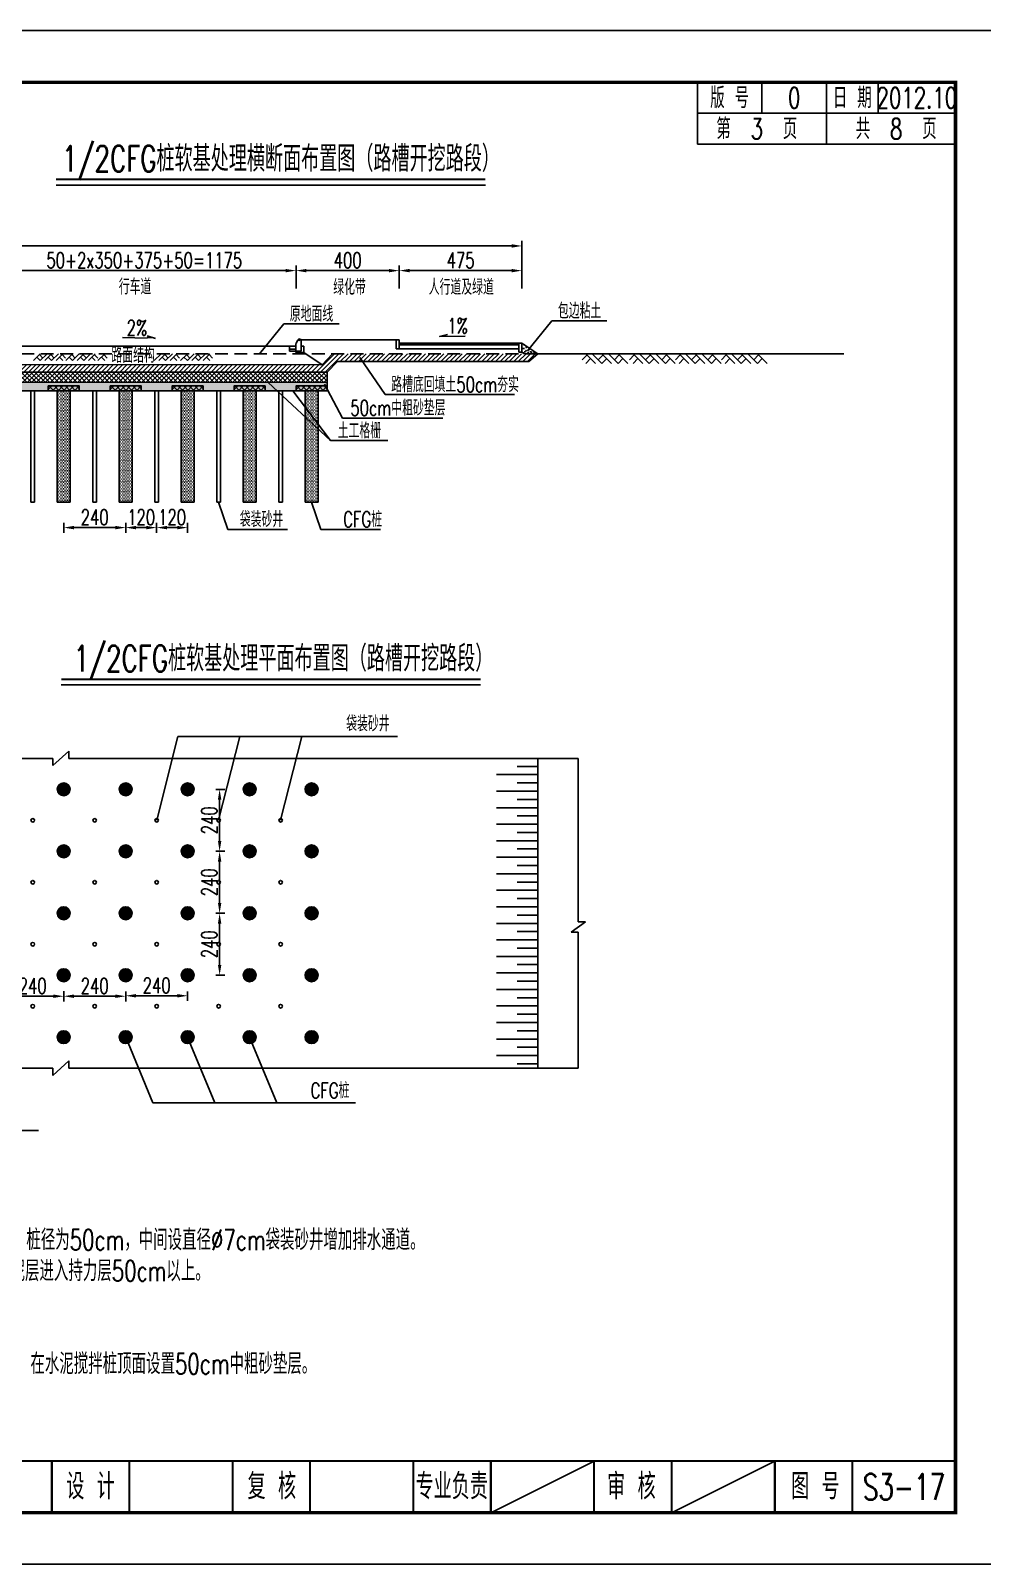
# Model space of a CAD drawing. Extents: x 216 to 3576, y 696 to 993.
# Drawn here: x 1286.9 to 1471.2, y 695.5 to 992.5 of the extents above; entities that cross this region are included whole.
import ezdxf
from ezdxf.enums import TextEntityAlignment as Align

# ---------------------------------------------------------------- set-up
doc = ezdxf.new("R2010")
doc.units = 0
doc.header["$LTSCALE"] = 5
doc.header["$PDMODE"] = 32
doc.header["$PDSIZE"] = 0.3
for name, pattern in [('DASHED', [19.05, 12.7, -6.35]), ('HIDDEN', [0.375, 0.25, -0.125]), ('RICAD_LTYPE1', [0])]:
    doc.linetypes.add(name, pattern=pattern)
doc.layers.get('0').update_dxf_attribs({"linetype": 'CONTINUOUS'})
doc.layers.get('DEFPOINTS').update_dxf_attribs({"linetype": 'RICAD_LTYPE1'})
for name, color, linetype in [('YOLLOW', 2, 'CONTINUOUS'), ('图框', 7, 'CONTINUOUS'), ('填充', 8, 'CONTINUOUS'), ('尺寸标注', 4, 'CONTINUOUS'), ('文字', 7, 'CONTINUOUS'), ('次轮廓', 7, 'CONTINUOUS'), ('示坡线', 100, 'CONTINUOUS'), ('结构', 7, 'CONTINUOUS'), ('绿化', 3, 'CONTINUOUS'), ('道路结构', 7, 'CONTINUOUS'), ('页码', 3, 'CONTINUOUS')]:
    doc.layers.add(name, color=color, linetype=linetype)
doc.layers.add('标注', color=4, linetype='CONTINUOUS', lineweight=15)
doc.styles.get("Standard").update_dxf_attribs({"font": 'simplex1.shx', "width": 0.7, "bigfont": 'hztxt.shx'})
doc.dimstyles.new('比例1：200', dxfattribs={"dimtxt": 3, "dimasz": 2, "dimexe": 1, "dimexo": 1, "dimgap": 0.5, "dimtad": 1, "dimlfac": 20, "dimzin": 13, "dimdsep": 46, "dimtxsty": 'Standard', "dimcen": -0.09, "dimclrd": 256, "dimclre": 256, "dimclrt": 7, "dimaunit": 1, "dimadec": 0, "dimazin": 0, "dimtfac": 0.0005, "dimtix": 1, "dimtmove": 2, "dimatfit": 3, "dimfxl": 0, "dimtolj": 1, "dimtzin": 13, "dimarcsym": 0})
pattern_1 = [(180, (2552.30475, 298.19584), (-0.15625, 0.3125), [0, -0.3125])]

# ---------------------------------------------------------------- blocks, each defined once
blk = doc.blocks.new('*D127')
at = {"layer": 'DEFPOINTS', "color": 0}
for p in [(1338.27, 946.06), (1279.52, 941.61), (1338.27, 941.61)]:
    blk.add_point(p, dxfattribs=at)
at = {"layer": '标注', "lineweight": -2}
for p, q in [((1279.52, 942.61), (1279.52, 947.06)), ((1281.52, 946.06), (1336.27, 946.06)), ((1338.27, 942.61), (1338.27, 947.06))]:
    blk.add_line(p, q, dxfattribs=at)
at = {"layer": '标注'}
for points in [[(1281.52, 946.39), (1281.52, 945.73), (1279.52, 946.06)], [(1336.27, 946.39), (1336.27, 945.73), (1338.27, 946.06)]]:
    blk.add_solid(points, dxfattribs=at)
at = {"layer": '标注', "color": 7, "insert": (1308.89, 948.06), "char_height": 3, "attachment_point": 5}
blk.add_mtext('\\A1;50+2x350+375+50=1175', dxfattribs=at)
blk = doc.blocks.new('*D128')
at = {"layer": 'DEFPOINTS', "color": 0}
for p in [(1382.02, 950.84), (1157.02, 941.61), (1382.02, 941.61)]:
    blk.add_point(p, dxfattribs=at)
at = {"layer": '标注', "lineweight": -2}
for p, q in [((1157.02, 944.84), (1157.02, 951.84)), ((1159.02, 950.84), (1380.02, 950.84)), ((1382.02, 944.84), (1382.02, 951.84))]:
    blk.add_line(p, q, dxfattribs=at)
at = {"layer": '标注'}
for points in [[(1159.02, 951.17), (1159.02, 950.51), (1157.02, 950.84)], [(1380.02, 951.17), (1380.02, 950.51), (1382.02, 950.84)]]:
    blk.add_solid(points, dxfattribs=at)
at = {"layer": '标注', "color": 7, "insert": (1269.52, 952.84), "char_height": 3, "attachment_point": 5}
blk.add_mtext('\\A1;道路总宽45m', dxfattribs=at)
blk = doc.blocks.new('*D129')
at = {"layer": 'DEFPOINTS', "color": 0}
for p in [(1358.27, 946.06), (1358.27, 941.61), (1382.02, 941.61)]:
    blk.add_point(p, dxfattribs=at)
at = {"layer": '标注', "lineweight": -2}
for p, q in [((1358.27, 942.61), (1358.27, 947.06)), ((1380.02, 946.06), (1360.27, 946.06)), ((1382.02, 942.61), (1382.02, 947.06))]:
    blk.add_line(p, q, dxfattribs=at)
at = {"layer": '标注'}
for points in [[(1360.27, 946.39), (1360.27, 945.73), (1358.27, 946.06)], [(1380.02, 946.39), (1380.02, 945.73), (1382.02, 946.06)]]:
    blk.add_solid(points, dxfattribs=at)
at = {"layer": '标注', "color": 7, "insert": (1370.14, 948.06), "char_height": 3, "attachment_point": 5}
blk.add_mtext('\\A1;475', dxfattribs=at)
blk = doc.blocks.new('*D130')
at = {"layer": 'DEFPOINTS', "color": 0}
for p in [(1338.27, 946.06), (1338.27, 941.61), (1358.27, 941.61)]:
    blk.add_point(p, dxfattribs=at)
at = {"layer": '标注', "lineweight": -2}
for p, q in [((1338.27, 942.61), (1338.27, 947.06)), ((1356.27, 946.06), (1340.27, 946.06)), ((1358.27, 942.61), (1358.27, 947.06))]:
    blk.add_line(p, q, dxfattribs=at)
at = {"layer": '标注'}
for points in [[(1340.27, 946.39), (1340.27, 945.73), (1338.27, 946.06)], [(1356.27, 946.39), (1356.27, 945.73), (1358.27, 946.06)]]:
    blk.add_solid(points, dxfattribs=at)
at = {"layer": '标注', "color": 7, "insert": (1348.27, 948.06), "char_height": 3, "attachment_point": 5}
blk.add_mtext('\\A1;400', dxfattribs=at)
blk = doc.blocks.new('*D131')
at = {"layer": 'DEFPOINTS', "color": 0}
for p in [(1321.72, 845.61), (1321.72, 833.61), (1323.48, 833.61)]:
    blk.add_point(p, dxfattribs=at)
at = {"layer": '尺寸标注', "lineweight": -2}
for p, q in [((1322.72, 845.61), (1324.48, 845.61)), ((1323.48, 843.61), (1323.48, 835.61)), ((1322.72, 833.61), (1324.48, 833.61))]:
    blk.add_line(p, q, dxfattribs=at)
at = {"layer": '尺寸标注'}
for points in [[(1323.15, 843.61), (1323.81, 843.61), (1323.48, 845.61)], [(1323.15, 835.61), (1323.81, 835.61), (1323.48, 833.61)]]:
    blk.add_solid(points, dxfattribs=at)
at = {"layer": '尺寸标注', "color": 7, "insert": (1321.48, 839.61), "char_height": 3, "attachment_point": 5, "rotation": 90}
blk.add_mtext('\\A1;240', dxfattribs=at)
blk = doc.blocks.new('*D132')
at = {"layer": 'DEFPOINTS', "color": 0}
for p in [(1321.72, 833.61), (1321.72, 821.61), (1323.48, 821.61)]:
    blk.add_point(p, dxfattribs=at)
at = {"layer": '尺寸标注', "lineweight": -2}
for p, q in [((1322.72, 833.61), (1324.48, 833.61)), ((1323.48, 831.61), (1323.48, 823.61)), ((1322.72, 821.61), (1324.48, 821.61))]:
    blk.add_line(p, q, dxfattribs=at)
at = {"layer": '尺寸标注'}
for points in [[(1323.15, 831.61), (1323.81, 831.61), (1323.48, 833.61)], [(1323.15, 823.61), (1323.81, 823.61), (1323.48, 821.61)]]:
    blk.add_solid(points, dxfattribs=at)
at = {"layer": '尺寸标注', "color": 7, "insert": (1321.48, 827.61), "char_height": 3, "attachment_point": 5, "rotation": 90}
blk.add_mtext('\\A1;240', dxfattribs=at)
blk = doc.blocks.new('*D133')
at = {"layer": 'DEFPOINTS', "color": 0}
for p in [(1321.72, 821.61), (1321.72, 809.61), (1323.48, 809.61)]:
    blk.add_point(p, dxfattribs=at)
at = {"layer": '尺寸标注', "lineweight": -2}
for p, q in [((1322.72, 821.61), (1324.48, 821.61)), ((1323.48, 819.61), (1323.48, 811.61)), ((1322.72, 809.61), (1324.48, 809.61))]:
    blk.add_line(p, q, dxfattribs=at)
at = {"layer": '尺寸标注'}
for points in [[(1323.15, 819.61), (1323.81, 819.61), (1323.48, 821.61)], [(1323.15, 811.61), (1323.81, 811.61), (1323.48, 809.61)]]:
    blk.add_solid(points, dxfattribs=at)
at = {"layer": '尺寸标注', "color": 7, "insert": (1321.48, 815.61), "char_height": 3, "attachment_point": 5, "rotation": 90}
blk.add_mtext('\\A1;240', dxfattribs=at)
blk = doc.blocks.new('*D119')
at = {"layer": 'DEFPOINTS', "color": 0}
for p in [(1281.29, 807.44), (1293.29, 805.54), (1293.29, 805.54)]:
    blk.add_point(p, dxfattribs=at)
at = {"layer": '尺寸标注', "lineweight": -2}
for p, q in [((1281.29, 806.44), (1281.29, 804.54)), ((1283.29, 805.54), (1291.29, 805.54)), ((1293.29, 805.54), (1293.29, 806.54))]:
    blk.add_line(p, q, dxfattribs=at)
at = {"layer": '尺寸标注'}
for points in [[(1283.29, 805.88), (1283.29, 805.21), (1281.29, 805.54)], [(1291.29, 805.88), (1291.29, 805.21), (1293.29, 805.54)]]:
    blk.add_solid(points, dxfattribs=at)
at = {"layer": '尺寸标注', "color": 7, "insert": (1287.29, 807.54), "char_height": 3, "attachment_point": 5}
blk.add_mtext('\\A1;240', dxfattribs=at)
blk = doc.blocks.new('*D120')
at = {"layer": 'DEFPOINTS', "color": 0}
for p in [(1293.29, 807.44), (1305.29, 807.44), (1305.29, 805.54)]:
    blk.add_point(p, dxfattribs=at)
at = {"layer": '尺寸标注', "lineweight": -2}
for p, q in [((1293.29, 806.44), (1293.29, 804.54)), ((1295.29, 805.54), (1303.29, 805.54)), ((1305.29, 806.44), (1305.29, 804.54))]:
    blk.add_line(p, q, dxfattribs=at)
at = {"layer": '尺寸标注'}
for points in [[(1295.29, 805.88), (1295.29, 805.21), (1293.29, 805.54)], [(1303.29, 805.88), (1303.29, 805.21), (1305.29, 805.54)]]:
    blk.add_solid(points, dxfattribs=at)
at = {"layer": '尺寸标注', "color": 7, "insert": (1299.29, 807.54), "char_height": 3, "attachment_point": 5}
blk.add_mtext('\\A1;240', dxfattribs=at)
blk = doc.blocks.new('*D121')
at = {"layer": 'DEFPOINTS', "color": 0}
for p in [(1305.29, 807.44), (1317.29, 807.44), (1317.29, 805.63)]:
    blk.add_point(p, dxfattribs=at)
at = {"layer": '尺寸标注', "lineweight": -2}
for p, q in [((1305.29, 806.44), (1305.29, 804.63)), ((1307.29, 805.63), (1315.29, 805.63)), ((1317.29, 806.44), (1317.29, 804.63))]:
    blk.add_line(p, q, dxfattribs=at)
at = {"layer": '尺寸标注'}
for points in [[(1307.29, 805.96), (1307.29, 805.3), (1305.29, 805.63)], [(1315.29, 805.96), (1315.29, 805.3), (1317.29, 805.63)]]:
    blk.add_solid(points, dxfattribs=at)
at = {"layer": '尺寸标注', "color": 7, "insert": (1311.29, 807.63), "char_height": 3, "attachment_point": 5}
blk.add_mtext('\\A1;240', dxfattribs=at)
blk = doc.blocks.new('series')
at = {"width": 0.75}
for tag, height, p in [('页码', 4, (-35, -19)), ('图名', 5, (-220, -282)), ('图号', 5, (-20, -282))]:
    blk.add_attdef(tag, text='', height=height, dxfattribs=at).set_placement(p, align=Align.MIDDLE_CENTER)
blk = doc.blocks.new('*D134')
at = {"layer": 'DEFPOINTS', "color": 0}
for p in [(1293.29, 898.24), (1305.29, 898.24), (1293.29, 896.3)]:
    blk.add_point(p, dxfattribs=at)
at = {"layer": '尺寸标注', "lineweight": -2}
for p, q in [((1293.29, 897.24), (1293.29, 895.3)), ((1305.29, 897.24), (1305.29, 895.3)), ((1303.29, 896.3), (1295.29, 896.3))]:
    blk.add_line(p, q, dxfattribs=at)
at = {"layer": '尺寸标注'}
for points in [[(1295.29, 896.63), (1295.29, 895.96), (1293.29, 896.3)], [(1303.29, 896.63), (1303.29, 895.96), (1305.29, 896.3)]]:
    blk.add_solid(points, dxfattribs=at)
at = {"layer": '尺寸标注', "color": 7, "insert": (1299.29, 898.3), "char_height": 3, "attachment_point": 5}
blk.add_mtext('\\A1;240', dxfattribs=at)
blk = doc.blocks.new('*D138')
at = {"layer": 'DEFPOINTS', "color": 0}
for p in [(1311.29, 898.24), (1317.29, 898.24), (1311.29, 896.3)]:
    blk.add_point(p, dxfattribs=at)
at = {"layer": '尺寸标注', "lineweight": -2}
for p, q in [((1311.29, 897.24), (1311.29, 895.3)), ((1317.29, 897.24), (1317.29, 895.3)), ((1315.29, 896.3), (1313.29, 896.3))]:
    blk.add_line(p, q, dxfattribs=at)
at = {"layer": '尺寸标注'}
for points in [[(1313.29, 896.63), (1313.29, 895.96), (1311.29, 896.3)], [(1315.29, 896.63), (1315.29, 895.96), (1317.29, 896.3)]]:
    blk.add_solid(points, dxfattribs=at)
at = {"layer": '尺寸标注', "color": 7, "insert": (1314.29, 898.3), "char_height": 3, "attachment_point": 5}
blk.add_mtext('\\A1;120', dxfattribs=at)
blk = doc.blocks.new('*D139')
at = {"layer": 'DEFPOINTS', "color": 0}
for p in [(1305.29, 898.24), (1311.29, 898.24), (1305.29, 896.3)]:
    blk.add_point(p, dxfattribs=at)
at = {"layer": '尺寸标注', "lineweight": -2}
for p, q in [((1305.29, 897.24), (1305.29, 895.3)), ((1311.29, 897.24), (1311.29, 895.3)), ((1309.29, 896.3), (1307.29, 896.3))]:
    blk.add_line(p, q, dxfattribs=at)
at = {"layer": '尺寸标注'}
for points in [[(1307.29, 896.63), (1307.29, 895.96), (1305.29, 896.3)], [(1309.29, 896.63), (1309.29, 895.96), (1311.29, 896.3)]]:
    blk.add_solid(points, dxfattribs=at)
at = {"layer": '尺寸标注', "color": 7, "insert": (1308.29, 898.3), "char_height": 3, "attachment_point": 5}
blk.add_mtext('\\A1;120', dxfattribs=at)
blk = doc.blocks.new('123')
at = {"color": 7}
blk.add_lwpolyline([(635.99, 695.53), (635.99, 992.53), (215.99, 992.53), (215.99, 695.53)], close=True, dxfattribs=at)

msp = doc.modelspace()

# ---------------------------------------------------------------- hatches: boundary and pattern name
at = {"layer": 'YOLLOW'}
h = msp.add_hatch(dxfattribs=at)
h.set_pattern_fill('ANSI31', color=256, scale=5, style=0)
h.set_pattern_definition([(45, (420, 592.9256), (-0.44194174, 0.44194174), [])])
h.paths.add_polyline_path([(1274.84206, 927.89824), (1272.53604, 926.40356), (1344.29036, 926.40356), (1346.28297, 928.45764), (1383.3793, 928.45764), (1385.09015, 929.95764), (1345.32948, 929.95764), (1343.33675, 927.8298)])
h = msp.add_hatch(dxfattribs=at)
h.set_pattern_fill('AR-CONC', color=256, scale=0.25, style=0)
h.set_pattern_definition([(50, (420, 592.9256), (1.7931505, -0.1568803), [0.1875, -2.0625]), (355, (420, 592.9256), (-0.3468783, 1.8804803), [0.15, -1.65]), (100.4514, (420.1494, 592.9125), (1.4462735, 1.723599), [0.1593505, -1.7528553]), (46.1842, (420, 593.4256), (2.6681026, -0.4137975), [0.28125, -3.09375]), (96.6356, (420.2223, 593.3911), (2.336657, 2.435295), [0.239026, -2.6292825]), (351.1842, (420, 593.4256), (2.336655, 2.4352965), [0.225, -2.475]), (21, (420.25, 593.3006), (1.4922676, -1.0065472), [0.1875, -2.0625]), (326, (420.25, 593.3006), (0.6082883, 1.812875), [0.15, -1.65]), (71.4514, (420.3744, 593.2167), (2.1005566, 0.8063262), [0.1593505, -1.7528553]), (37.5, (420, 592.9256), (0.03039964, 0.83223463), [0, -1.63, 0, -1.675, 0, -1.65625]), (7.5, (420, 592.9256), (0.65767384, 0.9860293), [0, -0.955, 0, -1.5925, 0, -0.63125]), (327.5, (419.4425, 592.9256), (1.3345561, -0.0563872), [0, -0.625, 0, -1.95, 0, -2.5875]), (317.5, (419.1925, 592.9256), (1.4579654, 0.2502625), [0, -0.8125, 0, -1.295, 0, -1.8375])])
h.paths.add_polyline_path([(1382.01933, 932.02219), (1382.01933, 930.28625), (1382.5081, 929.95764), (1385.11616, 929.95764)])
h = msp.add_hatch(dxfattribs=at)
h.set_pattern_fill('AR-SAND', color=256, style=0)
h.set_pattern_definition([(37.5, (420, 592.9256), (-0.0629934, 1.9268238), [0, -1.52, 0, -1.7, 0, -1.625]), (7.5, (420, 592.9256), (1.769777, 2.822146), [0, -0.82, 0, -1.37, 0, -0.525]), (327.5, (418.77, 592.9256), (3.114142, 0.005659), [0, -0.5, 0, -1.8, 0, -2.35]), (317.5, (418.77, 592.9256), (3.0061266, 0.8776756), [0, -0.25, 0, -1.18, 0, -1.35])])
edge = h.paths.add_edge_path()
edge.add_line((1194.74786, 924.51239), (1194.74636, 922.81093))
edge.add_line((1194.74636, 922.81093), (1344.29022, 922.84533))
edge.add_line((1344.29022, 922.84533), (1344.28987, 924.38054))
edge.add_line((1344.28987, 924.38054), (1194.74786, 924.51228))
at = {"layer": '填充'}
h = msp.add_hatch(dxfattribs=at)
h.set_pattern_fill('ANSI37', color=256, scale=5, style=0)
h.set_pattern_definition([(45, (420, 592.9256), (-0.44194174, 0.44194174), []), (135, (420, 592.9256), (-0.44194174, -0.44194174), [])])
h.paths.add_polyline_path([(1272.53604, 926.40356), (1269.51974, 924.44646), (1344.29161, 924.38054), (1344.29036, 926.40356)])
at = {"layer": '尺寸标注'}
h = msp.add_hatch(dxfattribs=at)
h.set_pattern_fill('ANSI37', color=8, scale=6, style=0)
h.set_pattern_definition([(135, (2516.30475, 298.19584), (0.5303301, 0.5303301), []), (45, (2516.30475, 298.19584), (0.5303301, -0.5303301), [])])
h.paths.add_polyline_path([(1296.29051, 922.81053), (1290.29051, 922.81053), (1290.29134, 923.74653), (1296.29051, 923.7303)])
h = msp.add_hatch(dxfattribs=at)
h.set_pattern_fill('ANSI37', color=8, scale=6, style=0)
h.set_pattern_definition([(135, (2528.30475, 298.19584), (0.5303301, 0.5303301), []), (45, (2528.30475, 298.19584), (0.5303301, -0.5303301), [])])
h.paths.add_polyline_path([(1308.29051, 922.81053), (1302.29051, 922.81053), (1302.29134, 923.74653), (1308.29051, 923.74653)])
h = msp.add_hatch(dxfattribs=at)
h.set_pattern_fill('ANSI37', color=8, scale=6, style=0)
h.set_pattern_definition([(135, (2540.30475, 298.19584), (0.5303301, 0.5303301), []), (45, (2540.30475, 298.19584), (0.5303301, -0.5303301), [])])
h.paths.add_polyline_path([(1320.29051, 922.81053), (1314.29051, 922.81053), (1314.29134, 923.74653), (1320.29051, 923.7303)])
h = msp.add_hatch(dxfattribs=at)
h.set_pattern_fill('ANSI37', color=8, scale=6, style=0)
h.set_pattern_definition([(135, (2552.30475, 298.19584), (0.5303301, 0.5303301), []), (45, (2552.30475, 298.19584), (0.5303301, -0.5303301), [])])
h.paths.add_polyline_path([(1332.29051, 922.81053), (1326.29051, 922.81053), (1326.29134, 923.74653), (1332.29051, 923.74653)])
h = msp.add_hatch(dxfattribs=at)
h.set_pattern_fill('ANSI37', color=8, scale=6, style=0)
h.set_pattern_definition([(135, (2564.30475, 298.19584), (0.5303301, 0.5303301), []), (45, (2564.30475, 298.19584), (0.5303301, -0.5303301), [])])
h.paths.add_polyline_path([(1344.29051, 922.81053), (1338.29051, 922.81053), (1338.29191, 923.74653), (1344.29051, 923.74653)])
h = msp.add_hatch(color=1, dxfattribs=at)
edge = h.paths.add_edge_path()
edge.add_arc((1293.29051, 845.61077), 1.25, 0, 360)
h = msp.add_hatch(color=1, dxfattribs=at)
edge = h.paths.add_edge_path()
edge.add_arc((1305.29051, 845.61077), 1.25, 0, 360)
h = msp.add_hatch(color=1, dxfattribs=at)
edge = h.paths.add_edge_path()
edge.add_arc((1317.29051, 845.61077), 1.25, 0, 360)
h = msp.add_hatch(color=1, dxfattribs=at)
edge = h.paths.add_edge_path()
edge.add_arc((1329.29051, 845.61077), 1.25, 0, 360)
h = msp.add_hatch(color=1, dxfattribs=at)
edge = h.paths.add_edge_path()
edge.add_arc((1341.29051, 845.61077), 1.25, 0, 360)
h = msp.add_hatch(color=1, dxfattribs=at)
edge = h.paths.add_edge_path()
edge.add_arc((1293.29051, 833.61077), 1.25, 0, 360)
h = msp.add_hatch(color=1, dxfattribs=at)
edge = h.paths.add_edge_path()
edge.add_arc((1305.29051, 833.61077), 1.25, 0, 360)
h = msp.add_hatch(color=1, dxfattribs=at)
edge = h.paths.add_edge_path()
edge.add_arc((1317.29051, 833.61077), 1.25, 0, 360)
h = msp.add_hatch(color=1, dxfattribs=at)
edge = h.paths.add_edge_path()
edge.add_arc((1329.29051, 833.61077), 1.25, 0, 360)
h = msp.add_hatch(color=1, dxfattribs=at)
edge = h.paths.add_edge_path()
edge.add_arc((1341.29051, 833.61077), 1.25, 0, 360)
h = msp.add_hatch(color=1, dxfattribs=at)
edge = h.paths.add_edge_path()
edge.add_arc((1293.29051, 821.61077), 1.25, 0, 360)
h = msp.add_hatch(color=1, dxfattribs=at)
edge = h.paths.add_edge_path()
edge.add_arc((1305.29051, 821.61077), 1.25, 0, 360)
h = msp.add_hatch(color=1, dxfattribs=at)
edge = h.paths.add_edge_path()
edge.add_arc((1317.29051, 821.61077), 1.25, 0, 360)
h = msp.add_hatch(color=1, dxfattribs=at)
edge = h.paths.add_edge_path()
edge.add_arc((1329.29051, 821.61077), 1.25, 0, 360)
h = msp.add_hatch(color=1, dxfattribs=at)
edge = h.paths.add_edge_path()
edge.add_arc((1341.29051, 821.61077), 1.25, 0, 360)
h = msp.add_hatch(color=1, dxfattribs=at)
edge = h.paths.add_edge_path()
edge.add_arc((1293.29051, 809.61077), 1.25, 0, 360)
h = msp.add_hatch(color=1, dxfattribs=at)
edge = h.paths.add_edge_path()
edge.add_arc((1305.29051, 809.61077), 1.25, 0, 360)
h = msp.add_hatch(color=1, dxfattribs=at)
edge = h.paths.add_edge_path()
edge.add_arc((1317.29051, 809.61077), 1.25, 0, 360)
h = msp.add_hatch(color=1, dxfattribs=at)
edge = h.paths.add_edge_path()
edge.add_arc((1329.29051, 809.61077), 1.25, 0, 360)
h = msp.add_hatch(color=1, dxfattribs=at)
edge = h.paths.add_edge_path()
edge.add_arc((1341.29051, 809.61077), 1.25, 0, 360)
h = msp.add_hatch(color=1, dxfattribs=at)
edge = h.paths.add_edge_path()
edge.add_arc((1293.29051, 797.61077), 1.25, 0, 360)
h = msp.add_hatch(color=1, dxfattribs=at)
edge = h.paths.add_edge_path()
edge.add_arc((1305.29051, 797.61077), 1.25, 0, 360)
h = msp.add_hatch(color=1, dxfattribs=at)
edge = h.paths.add_edge_path()
edge.add_arc((1317.29051, 797.61077), 1.25, 0, 360)
h = msp.add_hatch(color=1, dxfattribs=at)
edge = h.paths.add_edge_path()
edge.add_arc((1329.29051, 797.61077), 1.25, 0, 360)
h = msp.add_hatch(color=1, dxfattribs=at)
edge = h.paths.add_edge_path()
edge.add_arc((1341.29051, 797.61077), 1.25, 0, 360)
at = {"layer": '次轮廓'}
h = msp.add_hatch(dxfattribs=at)
h.set_pattern_fill('DOTS', color=256, scale=5, style=0)
h.set_pattern_definition(pattern_1)
h.paths.add_polyline_path([(1292.04051, 922.81053), (1292.04051, 901.21053), (1294.54051, 901.21053), (1294.54051, 922.81053)])
h = msp.add_hatch(dxfattribs=at)
h.set_pattern_fill('DOTS', color=256, scale=5, style=0)
h.set_pattern_definition(pattern_1)
h.paths.add_polyline_path([(1304.04051, 922.81053), (1304.04051, 901.21053), (1306.54051, 901.21053), (1306.54051, 922.81053)])
h = msp.add_hatch(dxfattribs=at)
h.set_pattern_fill('DOTS', color=256, scale=5, style=0)
h.set_pattern_definition(pattern_1)
h.paths.add_polyline_path([(1316.04051, 922.81053), (1316.04051, 901.21053), (1318.54051, 901.21053), (1318.54051, 922.81053)])
h = msp.add_hatch(dxfattribs=at)
h.set_pattern_fill('DOTS', color=256, scale=5, style=0)
h.set_pattern_definition(pattern_1)
h.paths.add_polyline_path([(1328.04051, 922.81053), (1328.04051, 901.21053), (1330.54051, 901.21053), (1330.54051, 922.81053)])
h = msp.add_hatch(dxfattribs=at)
h.set_pattern_fill('DOTS', color=256, scale=5, style=0)
h.set_pattern_definition(pattern_1)
h.paths.add_polyline_path([(1340.04051, 922.81053), (1340.04051, 901.21053), (1342.54051, 901.21053), (1342.54051, 922.81053)])

# ---------------------------------------------------------------- linework, layer by layer
for p, q in [((1291.80175, 962.64048), (1374.94294, 962.64048)), ((1339.2921, 932.70356), (1338.8406, 932.70356)), ((1339.2921, 932.70356), (1339.2921, 930.45356)), ((1279.51933, 931.45356), (1318.1881, 931.45356)), ((1319.51933, 931.45356), (1317.85856, 931.45356)), ((1320.76933, 931.45356), (1319.51933, 931.45356)), ((1319.51933, 931.45356), (1338.26933, 931.45356)), ((1337.01933, 931.45356), (1337.01933, 931.25356)), ((1337.01933, 931.45356), (1337.01933, 930.45356)), ((1337.01933, 931.25356), (1337.01933, 931.05356)), ((1338.26933, 930.85356), (1337.01933, 930.85356)), ((1338.26933, 930.45356), (1337.01933, 930.45356)), ((1338.26544, 930.4238), (1338.26544, 930.4238)), ((1338.26933, 931.88755), (1338.26933, 930.20356)), ((1338.26933, 931.45356), (1338.26933, 930.20356)), ((1339.2921, 930.45356), (1338.26933, 930.45356)), ((1339.81113, 930.20356), (1338.26933, 930.20356)), ((1338.62318, 932.57697), (1338.30191, 932.01096)), ((1339.81113, 931.45356), (1339.2921, 931.45356)), ((1339.81113, 931.45356), (1339.2921, 931.45356)), ((1339.81113, 931.45356), (1339.81113, 930.20356)), ((1343.33675, 927.8298), (1339.81113, 930.20356)), ((1382.01933, 932.02219), (1358.26933, 932.02219)), ((1381.41933, 931.72219), (1358.26933, 931.72219)), ((1381.41933, 930.92219), (1358.26933, 930.92219)), ((1385.11616, 929.95764), (1382.01933, 932.02219)), ((1382.5081, 929.95764), (1382.01933, 930.28625)), ((1444.35032, 929.95764), (1385.09015, 929.95764)), ((1292.81582, 865.8494), (1374.01216, 865.8494))]:
    msp.add_line(p, q)
at = {"linetype": 'HIDDEN', "ltscale": 2}
msp.add_line((1385.09015, 929.95764), (1153.9225, 929.95764), dxfattribs=at)
at = {"linetype": 'Continuous'}
for p, q in [((1320.76933, 931.45356), (1320.76933, 931.45356)), ((1338.26933, 930.35356), (1338.26933, 930.35356))]:
    msp.add_line(p, q, dxfattribs=at)
at = {"color": 2}
for p, q in [((1332.88432, 924.39059), (1344.93137, 913.13171)), ((1343.76586, 924.06175), (1347.26525, 917.49931)), ((1344.93137, 913.13171), (1337.63825, 922.81229)), ((1347.26525, 917.49931), (1366.69042, 917.49931)), ((1344.93137, 913.13171), (1356.03934, 913.13171)), ((1315.39533, 855.84815), (1311.29051, 839.61077)), ((1357.91993, 855.84815), (1315.39533, 855.84815)), ((1327.39533, 855.84815), (1323.29051, 839.61077)), ((1339.39533, 855.84815), (1335.29051, 839.61077)), ((1310.54153, 784.90741), (1305.29051, 797.61077)), ((1322.54153, 784.90741), (1317.29051, 797.61077)), ((1334.54153, 784.90741), (1329.29051, 797.61077)), ((1310.54153, 784.90741), (1349.80368, 784.90741)), ((1288.43963, 779.51005), (1274.64255, 779.51005))]:
    msp.add_line(p, q, dxfattribs=at)
at = {"const_width": 0.4}
for points in [[(1291.80175, 963.71486), (1374.94294, 963.71486)], [(1292.81582, 866.92378), (1374.01216, 866.92378)]]:
    msp.add_lwpolyline(points, dxfattribs=at)
at = {"color": 7}
msp.add_lwpolyline([(1371.0524, 933.38271), (1366.08719, 933.28341), (1367.60298, 933.67261)], dxfattribs=at)
for centre in [(1293.29051, 845.61077), (1305.29051, 845.61077), (1317.29051, 845.61077), (1329.29051, 845.61077), (1341.29051, 845.61077), (1293.29051, 833.61077), (1305.29051, 833.61077), (1317.29051, 833.61077), (1329.29051, 833.61077), (1341.29051, 833.61077), (1293.29051, 821.61077), (1305.29051, 821.61077), (1317.29051, 821.61077), (1329.29051, 821.61077), (1341.29051, 821.61077), (1293.29051, 809.61077), (1305.29051, 809.61077), (1317.29051, 809.61077), (1329.29051, 809.61077), (1341.29051, 809.61077), (1293.29051, 797.61077), (1305.29051, 797.61077), (1317.29051, 797.61077), (1329.29051, 797.61077), (1341.29051, 797.61077)]:
    msp.add_circle(centre, 1.25)
for centre, start, end in [((1338.8406, 932.45356), 90, 150.4200381), ((1338.51933, 931.88755), 150.4200381, 180)]:
    msp.add_arc(centre, 0.25, start, end)
msp.add_point((1338.91602, 932.70356))
at = {"layer": 'YOLLOW'}
for p, q in [((1335.92926, 935.75745), (1331.20462, 929.95764)), ((1335.92926, 935.75745), (1346.60618, 935.75745)), ((1387.79278, 936.35666), (1383.06814, 930.55685)), ((1387.79278, 936.35666), (1398.46971, 936.35666)), ((1288.76191, 929.95764), (1287.44941, 928.64514)), ((1289.25689, 929.14011), (1288.60064, 929.79636)), ((1290.07441, 929.95764), (1288.76191, 928.64514)), ((1290.94941, 929.95764), (1289.63691, 928.64514)), ((1291.44439, 929.14011), (1290.78814, 929.79636)), ((1292.26191, 929.95764), (1290.94941, 928.64514)), ((1293.13691, 929.95764), (1291.82441, 928.64514)), ((1293.63189, 929.14011), (1292.97564, 929.79636)), ((1294.99925, 929.95764), (1293.68675, 928.64514)), ((1295.49423, 929.14011), (1294.83798, 929.79636)), ((1296.31175, 929.95764), (1294.99925, 928.64514)), ((1297.18675, 929.95764), (1295.87425, 928.64514)), ((1297.68173, 929.14011), (1297.02548, 929.79636)), ((1298.49925, 929.95764), (1297.18675, 928.64514)), ((1299.37425, 929.95764), (1298.06175, 928.64514)), ((1299.86923, 929.14011), (1299.21298, 929.79636)), ((1301.23659, 929.95764), (1299.92409, 928.64514)), ((1301.73156, 929.14011), (1301.07531, 929.79636)), ((1312.13765, 929.95764), (1310.82515, 928.64514)), ((1313.01265, 929.95764), (1311.70015, 928.64514)), ((1313.50762, 929.14011), (1312.85137, 929.79636)), ((1314.32515, 929.95764), (1313.01265, 928.64514)), ((1315.20015, 929.95764), (1313.88765, 928.64514)), ((1315.69512, 929.14011), (1315.03887, 929.79636)), ((1317.23455, 929.95764), (1315.92205, 928.64514)), ((1317.72953, 929.14011), (1317.07328, 929.79636)), ((1318.54705, 929.95764), (1317.23455, 928.64514)), ((1319.42205, 929.95764), (1318.10955, 928.64514)), ((1319.91703, 929.14011), (1319.26078, 929.79636)), ((1320.73455, 929.95764), (1319.42205, 928.64514)), ((1321.60955, 929.95764), (1320.29705, 928.64514)), ((1322.10453, 929.14011), (1321.44828, 929.79636)), ((1393.68257, 928.78975), (1394.62007, 929.72725)), ((1394.38968, 929.95764), (1396.26468, 928.08264)), ((1395.63968, 929.95764), (1397.51468, 928.08264)), ((1396.80757, 928.78975), (1397.74507, 929.72725)), ((1397.51468, 929.95764), (1399.38968, 928.08264)), ((1398.76468, 929.95764), (1400.63968, 928.08264)), ((1399.93257, 928.78975), (1400.87007, 929.72725)), ((1400.63968, 929.95764), (1402.51468, 928.08264)), ((1402.83886, 928.78975), (1403.77636, 929.72725)), ((1403.54597, 929.95764), (1405.42097, 928.08264)), ((1404.79597, 929.95764), (1406.67097, 928.08264)), ((1405.96386, 928.78975), (1406.90136, 929.72725)), ((1406.67097, 929.95764), (1408.54597, 928.08264)), ((1407.92097, 929.95764), (1409.79597, 928.08264)), ((1409.08886, 928.78975), (1410.02636, 929.72725)), ((1409.79597, 929.95764), (1411.67097, 928.08264)), ((1411.74935, 928.78975), (1412.68685, 929.72725)), ((1412.45645, 929.95764), (1414.33145, 928.08264)), ((1413.70645, 929.95764), (1415.58145, 928.08264)), ((1414.87435, 928.78975), (1415.81185, 929.72725)), ((1415.58145, 929.95764), (1417.45645, 928.08264)), ((1416.83145, 929.95764), (1418.70645, 928.08264)), ((1417.99935, 928.78975), (1418.93685, 929.72725)), ((1418.70645, 929.95764), (1420.58145, 928.08264)), ((1420.65983, 928.78975), (1421.59733, 929.72725)), ((1421.36694, 929.95764), (1423.24194, 928.08264)), ((1422.61694, 929.95764), (1424.49194, 928.08264)), ((1423.78483, 928.78975), (1424.72233, 929.72725)), ((1424.49194, 929.95764), (1426.36694, 928.08264)), ((1425.74194, 929.95764), (1427.61694, 928.08264)), ((1426.90983, 928.78975), (1427.84733, 929.72725)), ((1427.61694, 929.95764), (1429.49194, 928.08264)), ((1288.76191, 928.64514), (1288.10566, 929.30139)), ((1290.94941, 928.64514), (1290.29316, 929.30139)), ((1293.13691, 928.64514), (1292.48066, 929.30139)), ((1294.99925, 928.64514), (1294.343, 929.30139)), ((1297.18675, 928.64514), (1296.5305, 929.30139)), ((1299.37425, 928.64514), (1298.718, 929.30139)), ((1301.23659, 928.64514), (1300.58034, 929.30139)), ((1313.01265, 928.64514), (1312.3564, 929.30139)), ((1315.20015, 928.64514), (1314.5439, 929.30139)), ((1317.23455, 928.64514), (1316.5783, 929.30139)), ((1319.42205, 928.64514), (1318.7658, 929.30139)), ((1321.60955, 928.64514), (1320.9533, 929.30139)), ((1355.51932, 922.09036), (1350.65201, 929.2306)), ((1394.38968, 928.08264), (1395.32718, 929.02014)), ((1397.51468, 928.08264), (1398.45218, 929.02014)), ((1400.63968, 928.08264), (1401.57718, 929.02014)), ((1403.54597, 928.08264), (1404.48347, 929.02014)), ((1406.67097, 928.08264), (1407.60847, 929.02014)), ((1409.79597, 928.08264), (1410.73347, 929.02014)), ((1412.45645, 928.08264), (1413.39395, 929.02014)), ((1415.58145, 928.08264), (1416.51895, 929.02014)), ((1418.70645, 928.08264), (1419.64395, 929.02014)), ((1421.36694, 928.08264), (1422.30444, 929.02014)), ((1424.49194, 928.08264), (1425.42944, 929.02014)), ((1427.61694, 928.08264), (1428.55444, 929.02014)), ((1355.51932, 922.09036), (1380.56851, 922.09036)), ((1294.30008, 853.0251), (1291.17419, 850.19643)), ((1294.30008, 851.61077), (1294.30008, 853.0251)), ((1247.09085, 851.61077), (1291.17419, 851.61077)), ((1291.17419, 850.19643), (1291.17419, 851.61077)), ((1294.30008, 851.61077), (1392.9247, 851.61077)), ((1294.30008, 793.0251), (1291.17419, 790.19643)), ((1294.30008, 791.61077), (1294.30008, 793.0251)), ((1291.17419, 791.61077), (1247.09085, 791.61077)), ((1291.17419, 790.19643), (1291.17419, 791.61077)), ((1392.9247, 791.61077), (1294.30008, 791.61077))]:
    msp.add_line(p, q, dxfattribs=at)
at = {"layer": '图框'}
for p, q in [((1415.99162, 970.52876), (1415.99162, 982.52876)), ((1428.49162, 976.52876), (1428.49162, 982.52876)), ((1440.99162, 976.52876), (1440.99162, 982.52876)), ((1450.99162, 976.52876), (1450.99162, 982.52876)), ((1415.99162, 976.52876), (1465.99162, 976.52876)), ((1440.99162, 970.52876), (1440.99162, 976.52876)), ((1415.99162, 970.52876), (1465.99162, 970.52876)), ((1375.99162, 705.52876), (1395.99162, 715.52876)), ((1430.99162, 715.52876), (1410.99162, 705.52876))]:
    msp.add_line(p, q, dxfattribs=at)
for points, const_width in [([(1465.99162, 982.52876), (1085.99162, 982.52876), (1085.99162, 705.52876), (1465.99162, 705.52876), (1465.99162, 982.52876)], 0.7), ([(1085.99162, 715.52876), (1465.99162, 715.52876)], 0.4), ([(1290.99162, 705.52876), (1290.99162, 715.52876)], 0.4), ([(1305.99162, 705.52876), (1305.99162, 715.52876)], 0.4), ([(1325.99162, 705.52876), (1325.99162, 715.52876)], 0.4), ([(1340.99162, 705.52876), (1340.99162, 715.52876)], 0.4), ([(1360.99162, 705.52876), (1360.99162, 715.52876)], 0.4), ([(1360.99162, 705.52876), (1360.99162, 715.52876)], 0.4), ([(1375.99162, 705.52876), (1375.99162, 715.52876)], 0.4), ([(1395.99162, 705.52876), (1395.99162, 715.52876)], 0.4), ([(1410.99162, 705.52876), (1410.99162, 715.52876)], 0.4), ([(1430.99162, 705.52876), (1430.99162, 715.52876)], 0.4), ([(1445.99162, 705.52876), (1445.99162, 715.52876)], 0.4)]:
    msp.add_lwpolyline(points, dxfattribs=dict(at, const_width=const_width))
at = {"layer": '尺寸标注', "color": 1}
for p, q in [((1194.74786, 924.51239), (1344.29161, 924.38054)), ((1344.29023, 922.81229), (1344.28987, 924.38054)), ((1194.74636, 922.81229), (1344.29023, 922.81229))]:
    msp.add_line(p, q, dxfattribs=at)
at = {"layer": '尺寸标注'}
for points in [[(1296.29051, 922.81053), (1290.29051, 922.81053), (1290.29134, 923.74653), (1296.29051, 923.7303), (1296.29051, 922.81053)], [(1308.29051, 922.81053), (1302.29051, 922.81053), (1302.29134, 923.74653), (1308.29051, 923.74653), (1308.29051, 922.81053)], [(1320.29051, 922.81053), (1314.29051, 922.81053), (1314.29134, 923.74653), (1320.29051, 923.7303), (1320.29051, 922.81053)], [(1332.29051, 922.81053), (1326.29051, 922.81053), (1326.29134, 923.74653), (1332.29051, 923.74653), (1332.29051, 922.81053)], [(1344.29051, 922.81053), (1338.29051, 922.81053), (1338.29191, 923.74653), (1344.29051, 923.74653), (1344.29051, 922.81053)]]:
    msp.add_lwpolyline(points, dxfattribs=at)
at = {"layer": '文字', "ltscale": 10}
for p, q in [((1309.4463, 932.97663), (1304.70292, 933.13126)), ((1311.04736, 932.92444), (1309.45382, 933.41983))]:
    msp.add_line(p, q, dxfattribs=at)
at = {"layer": '文字', "color": 2}
for p, q in [((1323.29051, 901.21053), (1325.05486, 895.90676)), ((1341.29051, 901.21053), (1343.05486, 895.90676)), ((1325.05486, 895.90676), (1336.62413, 895.90676)), ((1343.05486, 895.90676), (1354.62413, 895.90676))]:
    msp.add_line(p, q, dxfattribs=at)
at = {"layer": '文字', "ltscale": 10}
msp.add_solid([(1311.04736, 932.92444), (1309.45382, 933.41983), (1309.4463, 932.97663)], dxfattribs=at)
at = {"layer": '次轮廓'}
for p, q in [((1286.94051, 901.21053), (1286.94051, 922.81053)), ((1287.64051, 901.21053), (1287.64051, 922.81053)), ((1298.94051, 901.21053), (1298.94051, 922.81053)), ((1299.64051, 901.21053), (1299.64051, 922.81053)), ((1310.94051, 901.21053), (1310.94051, 922.81053)), ((1311.64051, 901.21053), (1311.64051, 922.81053)), ((1322.94051, 901.21053), (1322.94051, 922.81053)), ((1323.64051, 901.21053), (1323.64051, 922.81053)), ((1334.94051, 901.21053), (1334.94051, 922.81053)), ((1335.64051, 901.21053), (1335.64051, 922.81053)), ((1287.64051, 901.21053), (1286.94051, 901.21053)), ((1299.64051, 901.21053), (1298.94051, 901.21053)), ((1311.64051, 901.21053), (1310.94051, 901.21053)), ((1323.64051, 901.21053), (1322.94051, 901.21053)), ((1335.64051, 901.21053), (1334.94051, 901.21053))]:
    msp.add_line(p, q, dxfattribs=at)
for centre in [(1287.29051, 839.61077), (1299.29051, 839.61077), (1311.29051, 839.61077), (1323.29051, 839.61077), (1335.29051, 839.61077), (1287.29051, 827.61077), (1299.29051, 827.61077), (1311.29051, 827.61077), (1323.29051, 827.61077), (1335.29051, 827.61077), (1287.29051, 815.61077), (1299.29051, 815.61077), (1311.29051, 815.61077), (1323.29051, 815.61077), (1335.29051, 815.61077), (1287.29051, 803.61077), (1299.29051, 803.61077), (1311.29051, 803.61077), (1323.29051, 803.61077), (1335.29051, 803.61077)]:
    msp.add_circle(centre, 0.35, dxfattribs=at)
at = {"layer": '示坡线'}
for p, q in [((1385.09015, 850.05818), (1381.09015, 850.05818)), ((1385.09015, 848.45818), (1377.09015, 848.45818)), ((1385.09015, 846.85818), (1381.09015, 846.85818)), ((1385.09015, 845.25818), (1377.09015, 845.25818)), ((1385.09015, 843.65818), (1381.09015, 843.65818)), ((1385.09015, 842.05818), (1377.09015, 842.05818)), ((1385.09015, 838.85818), (1377.09015, 838.85818)), ((1385.09015, 840.45818), (1381.09015, 840.45818)), ((1385.09015, 835.65818), (1377.09015, 835.65818)), ((1385.09015, 837.25818), (1381.09015, 837.25818)), ((1385.09015, 832.45818), (1377.09015, 832.45818)), ((1385.09015, 834.05818), (1381.09015, 834.05818)), ((1385.09015, 829.25818), (1377.09015, 829.25818)), ((1385.09015, 830.85818), (1381.09015, 830.85818)), ((1385.09015, 826.05818), (1377.09015, 826.05818)), ((1385.09015, 827.65818), (1381.09015, 827.65818)), ((1385.09015, 822.85818), (1377.09015, 822.85818)), ((1385.09015, 824.45818), (1381.09015, 824.45818)), ((1385.09015, 821.25818), (1381.09015, 821.25818)), ((1385.09015, 819.65818), (1377.09015, 819.65818)), ((1385.09015, 818.05818), (1381.09015, 818.05818)), ((1385.09015, 816.45818), (1377.09015, 816.45818)), ((1385.09015, 814.85818), (1381.09015, 814.85818)), ((1385.09015, 813.25818), (1377.09015, 813.25818)), ((1385.09015, 811.65818), (1381.09015, 811.65818)), ((1385.09015, 810.05818), (1377.09015, 810.05818)), ((1385.09015, 808.45818), (1381.09015, 808.45818)), ((1385.09015, 806.85818), (1377.09015, 806.85818)), ((1385.09015, 805.25818), (1381.09015, 805.25818)), ((1385.09015, 803.65818), (1377.09015, 803.65818)), ((1385.09015, 802.05818), (1381.09015, 802.05818)), ((1385.09015, 800.45818), (1377.09015, 800.45818)), ((1385.09015, 797.25818), (1377.09015, 797.25818)), ((1385.09015, 798.85818), (1381.09015, 798.85818)), ((1385.09015, 794.05818), (1377.09015, 794.05818)), ((1385.09015, 795.65818), (1381.09015, 795.65818)), ((1385.09015, 792.45818), (1381.09015, 792.45818))]:
    msp.add_line(p, q, dxfattribs=at)
at = {"layer": '结构', "color": 1, "linetype": 'DASHED', "ltscale": 5}
for p, q in [((1292.04051, 922.81053), (1292.04051, 901.21053)), ((1294.54051, 901.21053), (1294.54051, 922.81053)), ((1304.04051, 922.81053), (1304.04051, 901.21053)), ((1306.54051, 901.21053), (1306.54051, 922.81053)), ((1316.04051, 922.81053), (1316.04051, 901.21053)), ((1318.54051, 901.21053), (1318.54051, 922.81053)), ((1328.04051, 922.81053), (1328.04051, 901.21053)), ((1330.54051, 901.21053), (1330.54051, 922.81053)), ((1340.04051, 922.81053), (1340.04051, 901.21053)), ((1342.54051, 901.21053), (1342.54051, 922.81053)), ((1292.04051, 901.21053), (1294.54051, 901.21053)), ((1304.04051, 901.21053), (1306.54051, 901.21053)), ((1316.04051, 901.21053), (1318.54051, 901.21053)), ((1328.04051, 901.21053), (1330.54051, 901.21053)), ((1340.04051, 901.21053), (1342.54051, 901.21053))]:
    msp.add_line(p, q, dxfattribs=at)
at = {"layer": '绿化'}
for p, q in [((1339.2921, 932.65814), (1358.26933, 932.65814)), ((1344.29161, 924.38054), (1344.29036, 926.40356))]:
    msp.add_line(p, q, dxfattribs=at)
for points in [[(1272.53604, 926.40356), (1344.29165, 926.40356), (1346.28297, 928.45764), (1383.3793, 928.45764), (1385.11616, 929.95764)], [(1274.84206, 927.89824), (1343.33675, 927.8298), (1345.32948, 929.95764)]]:
    msp.add_lwpolyline(points, dxfattribs=at)
at = {"layer": '道路结构'}
for p, q in [((1357.66933, 932.65814), (1357.66933, 930.92219)), ((1358.26933, 932.65814), (1358.26933, 930.92219)), ((1357.66933, 930.92219), (1358.26933, 930.92219)), ((1381.41933, 932.02219), (1381.41933, 930.28625)), ((1381.41933, 930.28625), (1382.01933, 930.28625)), ((1382.01933, 932.02219), (1382.01933, 930.28625)), ((1385.09015, 851.61077), (1385.09015, 791.61077))]:
    msp.add_line(p, q, dxfattribs=at)
at = {"layer": '页码', "color": 3}
for p, q in [((1392.9247, 851.61077), (1392.9247, 819.97138)), ((1391.52418, 817.97138), (1394.32523, 819.97138)), ((1392.9247, 819.97138), (1394.32523, 819.97138)), ((1392.9247, 817.97138), (1391.52418, 817.97138)), ((1392.9247, 817.97138), (1392.9247, 791.61077))]:
    msp.add_line(p, q, dxfattribs=at)

# ---------------------------------------------------------------- block references
at = {"layer": '图框'}
ref = msp.add_blockref('series', (1475.99162, 992.52876), dxfattribs=at)
ref.add_attrib('页码', '第  3  页     共  8  页', dxfattribs={"layer": '0', "height": 4, "width": 0.7}).set_placement((1440.99162, 973.52876), align=Align.MIDDLE_CENTER)
ref.add_attrib('图名', '特殊路基处理设计图', dxfattribs={"layer": '0', "height": 5, "width": 0.7}).set_placement((1255.99162, 710.52876), align=Align.MIDDLE_CENTER)
ref.add_attrib('图号', 'S3-17', dxfattribs={"layer": '0', "height": 5, "width": 0.7}).set_placement((1455.99162, 710.52876), align=Align.MIDDLE_CENTER)
at = {"layer": '尺寸标注'}
msp.add_blockref('123', (840, 0), dxfattribs=at)

# ---------------------------------------------------------------- texts
at = {"color": 7, "width": 0.7}
for s, p in [('1/2CFG桩软基处理横断面布置图（路槽开挖路段）', (1292.95935, 965.24363)), ('1/2CFG桩软基处理平面布置图（路槽开挖路段）', (1295.18363, 868.45255))]:
    msp.add_text(s, height=5, dxfattribs=at).set_placement(p)
at = {"width": 0.7}
for s, p in [('原地面线', (1337.07973, 936.17574)), ('包边粘土', (1388.99286, 936.77495)), ('路槽底回填土50cm夯实', (1356.7194, 922.50865))]:
    msp.add_text(s, height=3, dxfattribs=at).set_placement(p)
for s, p in [('路面结构', (1302.53485, 929.69059)), ('50cm中粗砂垫层', (1348.79771, 919.46675)), ('土工格栅', (1346.35068, 915.06096))]:
    msp.add_text(s, height=3, rotation=0.1010346, dxfattribs=at).set_placement(p, align=Align.MIDDLE_LEFT)
for s, p in [('袋装砂井', (1347.99374, 858.33303)), ('CFG桩', (1341.11073, 787.28849))]:
    msp.add_text(s, height=3, dxfattribs=at).set_placement(p, align=Align.MIDDLE_LEFT)
at = {"layer": '图框', "width": 0.7}
for s, height, p in [('版 号', 4, (1422.24162, 979.52876)), ('0', 4, (1434.74162, 979.52876)), ('日 期', 4, (1445.99162, 979.52876)), ('2012.10', 4, (1458.49162, 979.52876)), ('设 计', 5, (1298.49238, 710.62335)), ('复 核', 5, (1333.5872, 710.62335)), ('专业负责', 5, (1368.43795, 710.62335)), ('审 核', 5, (1403.21175, 710.62335)), ('图 号', 5, (1438.83092, 710.62335))]:
    msp.add_text(s, height=height, dxfattribs=at).set_placement(p, align=Align.MIDDLE_CENTER)
at = {"layer": '尺寸标注', "color": 7, "linetype": 'Continuous', "width": 0.7}
for s, p in [('2、软土地基CFG+袋装砂井处理方案,CFG桩按四方形布置，桩径为50cm，中间设直径%%C7cm袋装砂井增加排水通道。', (1206.13362, 756.36864)), ('3、CFG桩长度根据现场地质情况实际确定，桩尖要求打穿淤泥层进入持力层50cm以上。', (1206.19637, 750.36864)), ('6、为了增强桩体之间的联系，使各桩体承受的荷载能均匀分布，在水泥搅拌桩顶面设置50cm中粗砂垫层。', (1206.03845, 732.36864))]:
    msp.add_text(s, height=4, dxfattribs=at).set_placement(p)
at = {"layer": '文字', "width": 0.7}
for s, p in [('行车道', (1303.96201, 941.43479)), ('绿化带', (1345.48584, 941.36558)), ('人行道及绿道', (1363.97201, 941.36558)), ('2%', (1305.48097, 933.46783)), ('1%', (1367.57502, 933.85346))]:
    msp.add_text(s, height=3, dxfattribs=at).set_placement(p)
msp.add_text('袋装砂井', height=3, rotation=360, dxfattribs=at).set_placement((1327.39557, 897.89614), align=Align.MIDDLE_LEFT)
msp.add_text('CFG桩', height=3, dxfattribs=at).set_placement((1347.43439, 897.89614), align=Align.MIDDLE_LEFT)

# ---------------------------------------------------------------- dimensions: what is measured, and where the dimension line sits
at = {"layer": '尺寸标注'}
for base, p1, p2, angle, picture, middle in [((1293.29051, 896.29697), (1305.29051, 898.23813), (1293.29051, 898.23813), 180, '*D134', (1299.29051, 898.29697)), ((1305.29051, 896.29697), (1311.29051, 898.23813), (1305.29051, 898.23813), 180, '*D139', (1308.29051, 898.29697)), ((1311.29051, 896.29697), (1317.29051, 898.23813), (1311.29051, 898.23813), 180, '*D138', (1314.29051, 898.29697)), ((1323.48142, 833.61077), (1321.71535, 845.61077), (1321.71535, 833.61077), 90, '*D131', (1321.48142, 839.61077)), ((1323.48142, 821.61077), (1321.71535, 833.61077), (1321.71535, 821.61077), 90, '*D132', (1321.48142, 827.61077)), ((1323.48142, 809.61077), (1321.71535, 821.61077), (1321.71535, 809.61077), 90, '*D133', (1321.48142, 815.61077))]:
    dim = msp.add_linear_dim(base=base, p1=p1, p2=p2, angle=angle, dimstyle='比例1：200', override={"dimtxsty": 'Standard'}, dxfattribs=at)
    dim.commit()
    dim.dimension.update_dxf_attribs({"geometry": picture, "text_midpoint": middle})
for base, p1, p2, picture, middle in [((1293.29051, 805.54284), (1281.29051, 807.44136), (1293.29051, 805.54284), '*D119', (1287.29051, 807.54284)), ((1305.29051, 805.54284), (1293.29051, 807.44136), (1305.29051, 807.44136), '*D120', (1299.29051, 807.54284)), ((1317.29051, 805.6289), (1305.29051, 807.44136), (1317.29051, 807.44136), '*D121', (1311.29051, 807.6289))]:
    dim = msp.add_linear_dim(base=base, p1=p1, p2=p2, dimstyle='比例1：200', override={"dimtxsty": 'Standard'}, dxfattribs=at)
    dim.commit()
    dim.dimension.update_dxf_attribs({"geometry": picture, "text_midpoint": middle})
at = {"layer": '标注'}
for base, p1, p2, text, picture, middle in [((1382.01933, 950.83916), (1157.01933, 941.60968), (1382.01933, 941.60968), '道路总宽45m', '*D128', (1269.51933, 952.83916)), ((1338.26933, 946.05971), (1279.51933, 941.60815), (1338.26933, 941.60968), '50+2x350+375+50=1175', '*D127', (1308.89433, 948.05971))]:
    dim = msp.add_linear_dim(base=base, p1=p1, p2=p2, text=text, dimstyle='比例1：200', override={"dimtxsty": 'Standard'}, dxfattribs=at)
    dim.commit()
    dim.dimension.update_dxf_attribs({"geometry": picture, "text_midpoint": middle})
for base, p1, p2, picture, middle in [((1338.26933, 946.05971), (1358.26933, 941.60968), (1338.26933, 941.60968), '*D130', (1348.26933, 948.05971)), ((1358.26933, 946.05971), (1382.01933, 941.60968), (1358.26933, 941.60968), '*D129', (1370.14433, 948.05971))]:
    dim = msp.add_linear_dim(base=base, p1=p1, p2=p2, angle=180, dimstyle='比例1：200', override={"dimtxsty": 'Standard'}, dxfattribs=at)
    dim.commit()
    dim.dimension.update_dxf_attribs({"geometry": picture, "text_midpoint": middle})

doc.saveas('drawing.dxf')
